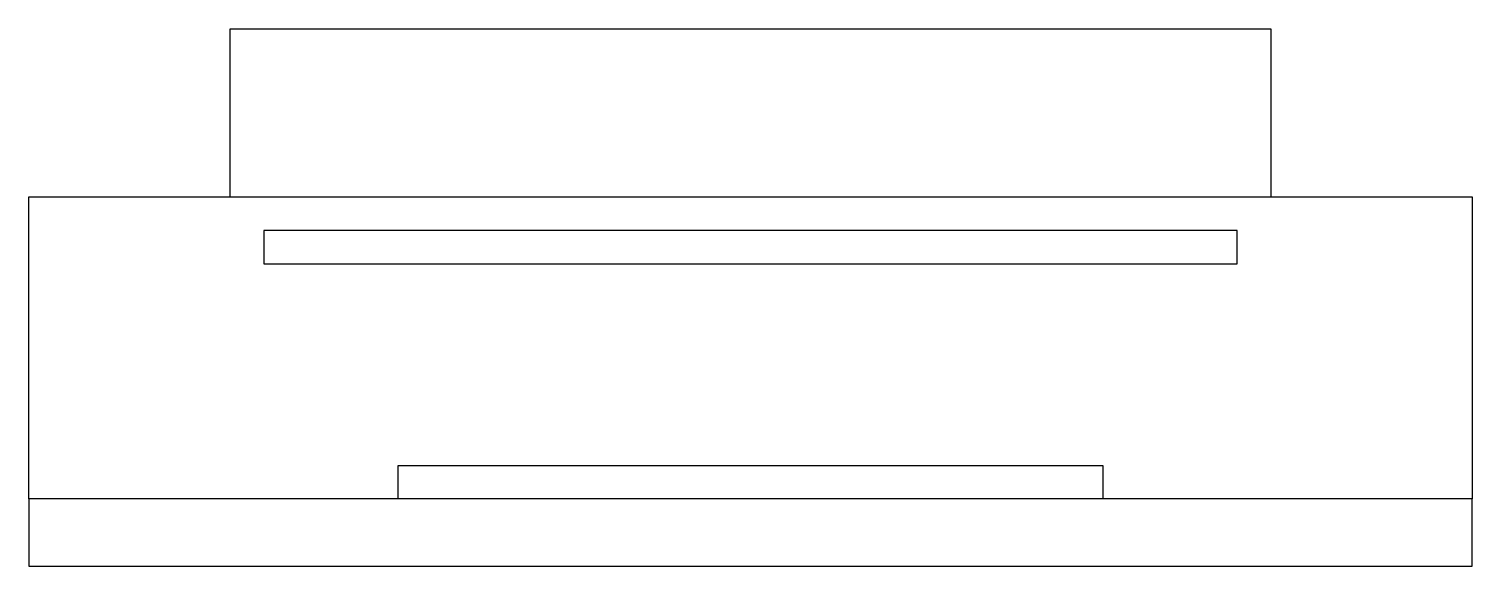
# Model space of a CAD drawing. Header units: millimetres. Extents: x 0 to 430, y 0 to 160.
import ezdxf

# ---------------------------------------------------------------- set-up
doc = ezdxf.new("R2010")
doc.units = ezdxf.units.MM
doc.header["$MEASUREMENT"] = 0

# ---------------------------------------------------------------- blocks, each defined once
blk = doc.blocks.new('SKRIVMASKIN_F')
for p, q in [((60, 160), (370, 160)), ((60, 110), (60, 160)), ((370, 160), (370, 110)), ((0, 110), (430, 110)), ((0, 20), (0, 110)), ((430, 110), (430, 20)), ((360, 100), (70, 100)), ((70, 100), (70, 90)), ((360, 90), (360, 100)), ((70, 90), (360, 90)), ((110, 30), (320, 30)), ((110, 20), (110, 30)), ((320, 30), (320, 20)), ((0, 20), (0, 0)), ((430, 20), (0, 20)), ((430, 0), (430, 20)), ((0, 0), (430, 0))]:
    blk.add_line(p, q)

msp = doc.modelspace()

# ---------------------------------------------------------------- block references
msp.add_blockref('SKRIVMASKIN_F', (0, 0))

doc.saveas('drawing.dxf')
